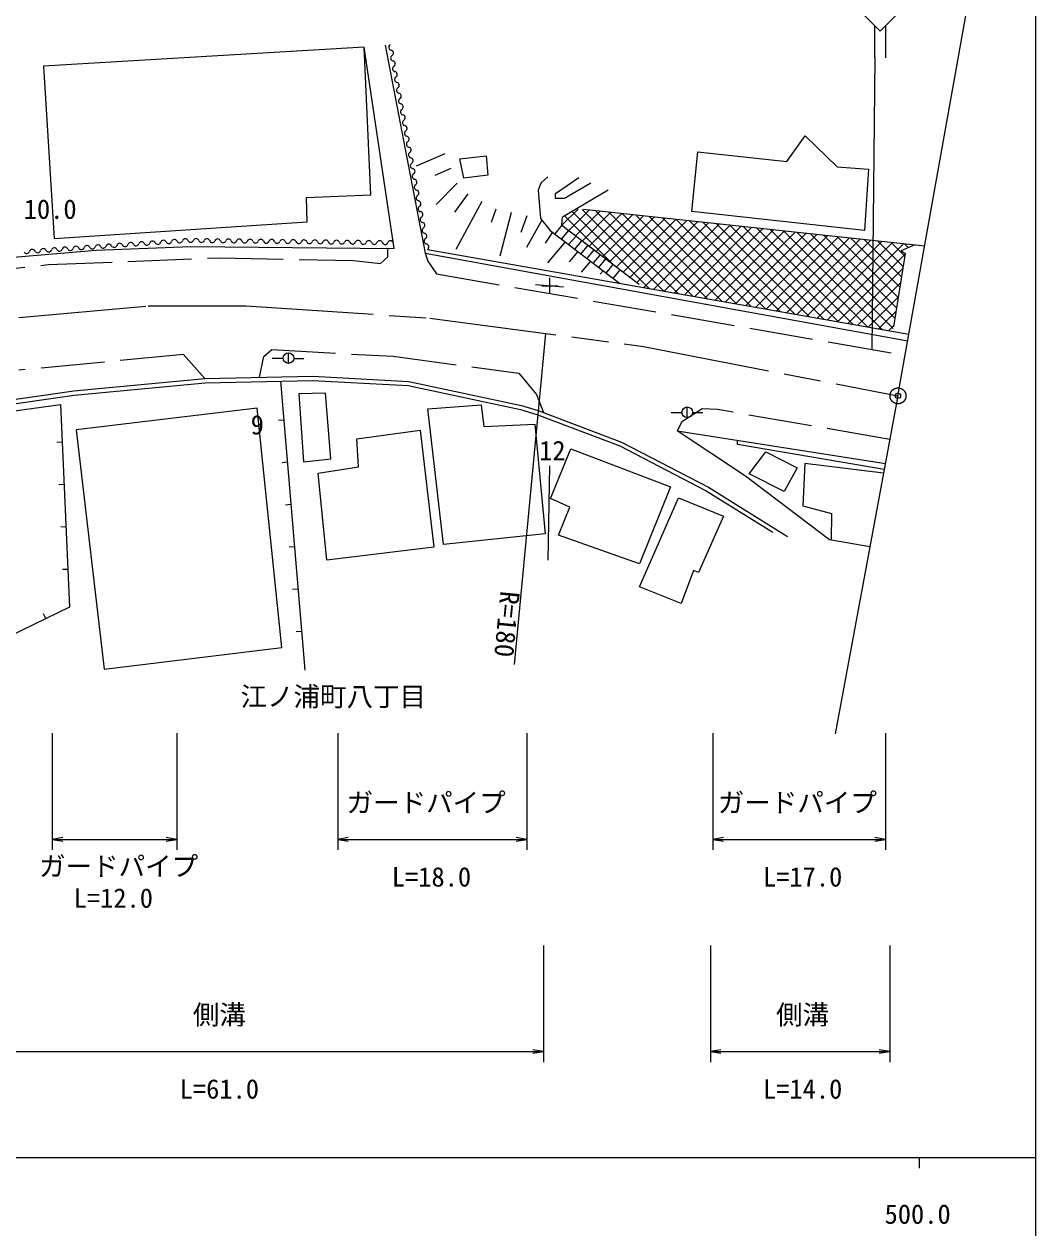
# Model space of a CAD drawing. Units: millimetres, scale not verified. Extents: x 40000 to 680000, y 20000 to 380000.
# Drawn here: x 483588 to 579000, y 198357 to 311884 of the extents above; entities that cross this region are included whole.
import ezdxf
from ezdxf.enums import TextEntityAlignment as Align

# ---------------------------------------------------------------- set-up
doc = ezdxf.new("R2010")
doc.units = ezdxf.units.MM
doc.header["$LTSCALE"] = 1000
doc.header["$PDMODE"] = 32
doc.header["$PDSIZE"] = 500
doc.linetypes.add('CHAIN', pattern=[18.5, 12, -1.5, 3.5, -1.5])
doc.linetypes.add('DASHED', pattern=[7.5, 6, -1.5])
for name, color, linetype, lineweight in [('M-BMK', 2, 'CHAIN', 13), ('M-BMK-OTRS', 5, 'Continuous', 13), ('M-STR-HTXT', 7, 'Continuous', 13), ('M-STR-STRC', 7, 'Continuous', 13), ('M-TTL-BAND', 7, 'Continuous', 13), ('M-WORK', 1, 'Continuous', 13)]:
    doc.layers.add(name, color=color, linetype=linetype, lineweight=lineweight)
doc.layers.add('M-BMK-HTXT', color=7, linetype='Continuous')
doc.layers.add('M-OTRS', color=6, linetype='Continuous')
doc.styles.add('ＭＳ ゴシック', font='')
doc.styles.get('ＭＳ ゴシック').set_extended_font_data('MS Gothic')

# ---------------------------------------------------------------- blocks, each defined once
blk = doc.blocks.new('open_arrow')
at = {"color": 0, "linetype": 'Continuous', "lineweight": -2}
blk.add_lwpolyline([(7.5, 1.25), (0, 0), (7.5, -1.25)], dxfattribs=at)
blk = doc.blocks.new('plus')
at = {"color": 0, "linetype": 'Continuous', "lineweight": -2}
for p, q in [((-1.25, 0), (1.25, 0)), ((0, -1.25), (0, 1.25))]:
    blk.add_line(p, q, dxfattribs=at)

msp = doc.modelspace()

# ---------------------------------------------------------------- hatches: boundary and pattern name
at = {"layer": 'M-WORK'}
h = msp.add_hatch(dxfattribs=at)
h.set_pattern_fill('USER', color=256, style=0, pattern_type=2)
h.set_pattern_definition([(45, (534311, 292906), (-565.685, 565.685), []), (135, (534311, 292906), (-565.685, -565.685), [])])
h.paths.add_polyline_path([(534311, 292906), (542063, 287034), (565476, 282903), (566677, 290237), (566301, 290487), (567577, 291052), (535615, 294449), (534370, 293712)])

# ---------------------------------------------------------------- linework, layer by layer
at = {"layer": 'M-BMK'}
for p, q in [((483108, 284209), (495299, 285318)), ((495299, 285318), (504534, 285300)), ((504534, 285300), (521843, 284165)), ((521843, 284165), (542002, 281474)), ((542002, 281474), (565993, 276824))]:
    msp.add_line(p, q, dxfattribs=at)
msp.add_circle((565993, 276824), 750, dxfattribs=at)
at = {"layer": 'M-BMK-OTRS'}
for q in [(572585, 313737), (560058, 244939)]:
    msp.add_line((565993, 276824), q, dxfattribs=at)
at = {"layer": 'M-OTRS'}
msp.add_point((565993, 276824), dxfattribs=at)
at = {"layer": 'M-STR-HTXT'}
for p, q in [((532761, 282708), (529816, 251492)), ((486242, 245000), (486242, 234000)), ((497989, 245000), (497989, 234000)), ((513163, 245000), (513163, 234000)), ((531000, 245000), (531000, 234000)), ((548531, 245000), (548531, 234000)), ((564804, 245000), (564804, 234000)), ((486242, 235000), (497989, 235000)), ((513163, 235000), (531000, 235000)), ((548531, 235000), (564804, 235000)), ((532556, 225000), (532556, 214000)), ((548306, 225000), (548306, 214000)), ((565229, 225000), (565229, 214000)), ((470798, 215000), (532556, 215000)), ((548306, 215000), (565229, 215000))]:
    msp.add_line(p, q, dxfattribs=at)
at = {"layer": 'M-STR-STRC'}
for p, q in [((563807, 308710), (563807, 311710)), ((564807, 311710), (564807, 308710)), ((563807, 308710), (563518, 281211))]:
    msp.add_line(p, q, dxfattribs=at)
msp.add_lwpolyline([(564307, 311210), (557943, 317574), (564307, 323938), (570671, 317574)], close=True, dxfattribs=at)
at = {"layer": 'M-TTL-BAND'}
for p, q in [((579000, 20000), (579000, 370000)), ((40000, 205000), (579000, 205000)), ((568000, 205000), (568000, 204000))]:
    msp.add_line(p, q, dxfattribs=at)
at = {"layer": 'M-WORK'}
for p, q in [((515645, 309697), (485410, 307902)), ((518472, 290730), (515645, 309697)), ((516284, 295788), (515645, 309697)), ((517631, 309892), (521395, 290274)), ((485410, 307902), (486418, 291675)), ((555506, 298927), (557242, 301343)), ((557242, 301343), (560268, 298435)), ((546547, 294213), (547110, 299842)), ((547110, 299842), (555506, 298927)), ((523251, 299634), (520552, 298472)), ((523844, 298256), (522327, 297603)), ((532981, 297467), (532320, 296897)), ((560268, 298435), (563199, 298200)), ((563199, 298200), (562824, 292407)), ((524437, 296878), (522450, 294873)), ((532320, 296897), (532077, 296237)), ((533703, 295910), (535885, 297411)), ((537032, 296876), (534551, 295451)), ((510232, 295522), (516284, 295788)), ((510279, 293239), (510232, 295522)), ((525441, 295875), (524173, 294145)), ((532077, 296237), (532272, 293561)), ((533710, 295431), (533703, 295910)), ((534551, 295451), (533710, 295431)), ((534370, 293712), (538672, 296258)), ((526759, 295159), (524296, 290628)), ((528077, 294443), (527638, 293174)), ((529532, 294105), (528463, 289997)), ((568516, 290951), (536331, 294397)), ((562824, 292407), (546547, 294213)), ((486418, 291675), (510279, 293239)), ((531003, 293813), (530420, 292239)), ((532409, 293392), (530960, 290815)), ((532272, 293561), (533193, 292429)), ((534311, 292906), (533629, 292096)), ((534311, 292906), (534370, 293712)), ((534311, 292906), (540440, 288229)), ((533427, 292250), (532709, 291236)), ((533193, 292429), (539721, 287447)), ((534277, 291602), (534971, 292403)), ((534930, 291103), (535633, 291898)), ((490397, 290566), (499310, 290918)), ((499310, 290918), (518472, 290730)), ((521619, 290641), (567030, 282629)), ((534604, 291352), (532946, 289378)), ((535519, 290654), (536198, 291466)), ((536105, 290206), (536778, 291024)), ((567577, 291052), (566301, 290487)), ((468251, 288680), (490397, 290566)), ((521395, 290274), (566920, 282011)), ((535798, 290441), (534985, 289474)), ((536991, 289530), (536125, 288498)), ((536685, 289764), (537347, 290589)), ((537249, 289334), (537939, 290138)), ((537791, 288920), (538449, 289748)), ((566677, 290237), (565572, 283346)), ((566301, 290487), (566677, 290237)), ((538185, 288619), (537920, 288304)), ((538482, 288393), (539141, 289221)), ((539128, 287900), (539808, 288712)), ((531816, 287329), (534458, 287094)), ((540440, 288229), (541582, 287368)), ((508520, 279885), (508520, 280885)), ((508022, 280342), (506993, 280341)), ((509019, 280359), (509981, 280355)), ((488272, 277294), (500625, 278467)), ((500625, 278467), (510804, 278678)), ((500648, 278067), (510797, 278278)), ((507773, 278215), (510048, 250942)), ((510797, 278278), (519804, 277788)), ((510804, 278678), (519857, 278186)), ((519857, 278186), (530482, 275911)), ((475274, 275414), (488272, 277294)), ((488319, 276897), (500648, 278067)), ((519804, 277788), (530383, 275523)), ((471317, 273876), (487032, 276002)), ((475332, 275018), (488319, 276897)), ((487032, 276002), (487876, 256910)), ((521646, 275585), (526697, 275976)), ((526697, 275976), (526947, 273928)), ((530482, 275911), (532077, 275441)), ((523133, 262797), (521646, 275585)), ((530383, 275523), (531949, 275062)), ((531949, 275062), (539771, 272097)), ((532077, 275441), (539934, 272463)), ((545625, 275232), (544596, 275231)), ((546123, 274775), (546123, 275775)), ((546623, 275249), (547584, 275245)), ((508079, 274544), (507581, 274502)), ((526947, 273928), (531747, 274162)), ((531747, 274162), (532713, 263819)), ((514952, 272763), (520925, 273597)), ((515108, 270146), (514952, 272763)), ((520925, 273597), (522241, 262560)), ((551628, 269248), (545178, 273540)), ((545178, 273540), (564804, 270434)), ((550848, 272226), (550860, 272641)), ((487189, 272450), (486689, 272428)), ((533225, 267144), (535133, 271819)), ((535133, 271819), (544530, 268239)), ((539771, 272097), (547921, 267870)), ((539934, 272463), (548120, 268217)), ((564699, 269874), (550848, 272226)), ((508412, 270558), (507913, 270516)), ((533002, 261331), (533166, 270220)), ((557210, 270458), (557022, 266439)), ((564639, 269548), (557210, 270458)), ((511334, 269531), (515108, 270146)), ((512140, 261341), (511334, 269531)), ((559539, 263237), (551628, 269248)), ((487366, 268454), (486866, 268432)), ((544530, 268239), (541606, 260999)), ((548120, 268217), (555578, 263550)), ((535055, 266315), (533225, 267144)), ((541606, 258826), (545281, 267222)), ((545281, 267222), (549549, 265471)), ((547921, 267870), (554177, 263955)), ((508744, 266572), (508246, 266530)), ((533976, 263673), (535055, 266315)), ((557022, 266439), (559727, 265736)), ((559727, 265736), (559705, 263209)), ((549549, 265471), (547188, 260170)), ((487542, 264458), (487043, 264436)), ((532713, 263819), (523133, 262797)), ((541606, 260999), (533976, 263673)), ((509077, 262585), (508578, 262544)), ((522241, 262560), (512140, 261341)), ((563345, 262600), (559539, 263237)), ((487719, 260462), (487220, 260440)), ((546719, 260342), (545546, 257246)), ((547188, 260170), (546719, 260342)), ((509409, 258599), (508911, 258558)), ((545546, 257246), (541606, 258826)), ((487876, 256910), (479777, 252970)), ((485625, 255815), (485406, 256265)), ((509742, 254613), (509244, 254571))]:
    msp.add_line(p, q, dxfattribs=at)
at = {"layer": 'M-WORK', "linetype": 'DASHED'}
for p, q in [((517901, 289935), (517878, 290736)), ((485885, 289208), (502022, 289841)), ((502022, 289841), (514640, 289583)), ((514640, 289583), (517197, 289302)), ((517197, 289302), (517901, 289935)), ((521395, 290274), (521663, 289521)), ((521663, 289521), (522476, 288333)), ((470241, 287519), (485885, 289208)), ((522476, 288333), (566679, 280663)), ((498626, 280727), (483099, 279249)), ((500625, 278467), (498626, 280727)), ((505791, 278574), (506182, 280524)), ((506182, 280524), (506964, 281181)), ((506964, 281181), (518378, 280556)), ((518378, 280556), (530246, 278961)), ((530246, 278961), (531919, 276959)), ((531919, 276959), (532556, 275260)), ((547541, 275597), (545606, 274366)), ((548984, 275527), (547541, 275597)), ((565229, 272721), (548984, 275527)), ((545606, 274366), (545178, 273540))]:
    msp.add_line(p, q, dxfattribs=at)
at = {"layer": 'M-WORK'}
for points in [[(524667, 299162), (527176, 299461), (527315, 297640), (525050, 297348)], [(509507, 277008), (509946, 270598), (512527, 270875), (512018, 277067)], [(491148, 251061), (507900, 253103), (505563, 275679), (488497, 273626)], [(553533, 271556), (556486, 270048), (555250, 267812), (551948, 269458)]]:
    msp.add_lwpolyline(points, close=True, dxfattribs=at)
for centre in [(508520, 280385), (546123, 275275)]:
    msp.add_circle(centre, 500, dxfattribs=at)
for centre, radius, start, end in [((518245, 309701), 278, 122.06237, 258.62267), ((518431, 308685), 278, 122.06237, 258.62267), ((518136, 309156), 278, 302.06237, 78.62267), ((518616, 307670), 278, 122.06237, 258.62267), ((518321, 308141), 278, 302.06237, 78.62267), ((518801, 306654), 278, 122.06237, 258.62267), ((518506, 307125), 278, 302.06237, 78.62267), ((518987, 305639), 278, 122.06237, 258.62267), ((518692, 306110), 278, 302.06237, 78.62267), ((519172, 304623), 278, 122.06237, 258.62267), ((518877, 305094), 278, 302.06237, 78.62267), ((519062, 304078), 278, 302.06237, 78.62267), ((519357, 303608), 278, 122.06237, 258.62267), ((519248, 303063), 278, 302.06237, 78.62267), ((519543, 302592), 278, 122.06237, 258.62267), ((519433, 302047), 278, 302.06237, 78.62267), ((519728, 301576), 278, 122.06237, 258.62267), ((519618, 301032), 278, 302.06237, 78.62267), ((519913, 300561), 278, 122.06237, 258.62267), ((520099, 299545), 278, 122.06237, 258.62267), ((519804, 300016), 278, 302.06237, 78.62267), ((520284, 298530), 278, 122.06237, 258.62267), ((519989, 299001), 278, 302.06237, 78.62267), ((520469, 297514), 278, 122.06237, 258.62267), ((520174, 297985), 278, 302.06237, 78.62267), ((520655, 296499), 278, 122.06237, 258.62267), ((520360, 296970), 278, 302.06237, 78.62267), ((520840, 295483), 278, 122.06237, 258.62267), ((520545, 295954), 278, 302.06237, 78.62267), ((520730, 294938), 278, 302.06237, 78.62267), ((521025, 294468), 278, 122.06237, 258.62267), ((520916, 293923), 278, 302.06237, 78.62267), ((521211, 293452), 278, 122.06237, 258.62267), ((521101, 292907), 278, 302.06237, 78.62267), ((521396, 292436), 278, 122.06237, 258.62267), ((521286, 291892), 278, 302.06237, 78.62267), ((484367, 290363), 278, 25.70971, 162.21783), ((485398, 290434), 278, 25.70971, 162.21783), ((486428, 290506), 278, 25.70971, 162.21783), ((486929, 290747), 278, 205.70971, 342.21783), ((487459, 290577), 278, 25.70971, 162.21783), ((487960, 290818), 278, 205.70971, 342.21783), ((488489, 290648), 278, 25.70971, 162.21783), ((488990, 290890), 278, 205.70971, 342.21783), ((489519, 290720), 278, 25.70971, 162.21783), ((490020, 290961), 278, 205.70971, 342.21783), ((490550, 290791), 278, 25.70971, 162.21783), ((491051, 291032), 278, 205.70971, 342.21783), ((491580, 290863), 278, 25.70971, 162.21783), ((492081, 291104), 278, 205.70971, 342.21783), ((492610, 290934), 278, 25.70971, 162.21783), ((493111, 291175), 278, 205.70971, 342.21783), ((493641, 291005), 278, 25.70971, 162.21783), ((494142, 291247), 278, 205.70971, 342.21783), ((494671, 291077), 278, 25.70971, 162.21783), ((495172, 291318), 278, 205.70971, 342.21783), ((495702, 291148), 278, 25.70971, 162.21783), ((496203, 291389), 278, 205.70971, 342.21783), ((496732, 291220), 278, 25.70971, 162.21783), ((497233, 291461), 278, 205.70971, 342.21783), ((497762, 291291), 278, 25.70971, 162.21783), ((498263, 291532), 278, 205.70971, 342.21783), ((498793, 291362), 278, 25.70971, 162.21783), ((499299, 291578), 273, 200.3537, 338.36028), ((499806, 291377), 273, 20.3537, 158.36028), ((500317, 291566), 273, 200.3537, 338.36028), ((500824, 291365), 273, 20.3537, 158.36028), ((501336, 291555), 273, 200.3537, 338.36028), ((501843, 291354), 273, 20.3537, 158.36028), ((502354, 291543), 273, 200.3537, 338.36028), ((502861, 291342), 273, 20.3537, 158.36028), ((503372, 291532), 273, 200.3537, 338.36028), ((503879, 291331), 273, 20.3537, 158.36028), ((504391, 291521), 273, 200.3537, 338.36028), ((504898, 291319), 273, 20.3537, 158.36028), ((505409, 291509), 273, 200.3537, 338.36028), ((505916, 291308), 273, 20.3537, 158.36028), ((506428, 291498), 273, 200.3537, 338.36028), ((506935, 291297), 273, 20.3537, 158.36028), ((507446, 291486), 273, 200.3537, 338.36028), ((507953, 291285), 273, 20.3537, 158.36028), ((508464, 291475), 273, 200.3537, 338.36028), ((508971, 291274), 273, 20.3537, 158.36028), ((509483, 291463), 273, 200.3537, 338.36028), ((509990, 291262), 273, 20.3537, 158.36028), ((510501, 291452), 273, 200.3537, 338.36028), ((511008, 291251), 273, 20.3537, 158.36028), ((511519, 291441), 273, 200.3537, 338.36028), ((512026, 291239), 273, 20.3537, 158.36028), ((512538, 291429), 273, 200.3537, 338.36028), ((513045, 291228), 273, 20.3537, 158.36028), ((513556, 291418), 273, 200.3537, 338.36028), ((514063, 291217), 273, 20.3537, 158.36028), ((514575, 291406), 273, 200.3537, 338.36028), ((515082, 291205), 273, 20.3537, 158.36028), ((515593, 291395), 273, 200.3537, 338.36028), ((516100, 291194), 273, 20.3537, 158.36028), ((516611, 291383), 273, 200.3537, 338.36028), ((517118, 291182), 273, 20.3537, 158.36028), ((517630, 291372), 273, 200.3537, 338.36028), ((518137, 291171), 273, 20.3537, 158.36028), ((521581, 291421), 278, 122.06237, 258.62267), ((521472, 290876), 278, 302.06237, 78.62267), ((483838, 290533), 278, 205.70971, 342.21783), ((484868, 290604), 278, 205.70971, 342.21783), ((485899, 290675), 278, 205.70971, 342.21783)]:
    msp.add_arc(centre, radius, start, end, dxfattribs=at)

# ---------------------------------------------------------------- block references
at = {"layer": 'M-STR-HTXT', "xscale": 133, "yscale": 133}
for p in [(486242, 235000), (513163, 235000), (548531, 235000), (548306, 215000)]:
    msp.add_blockref('open_arrow', p, dxfattribs=at)
at = {"layer": 'M-STR-HTXT', "xscale": 133, "yscale": 133, "rotation": 180}
for p in [(497989, 235000), (531000, 235000), (564804, 235000), (532556, 215000), (565229, 215000)]:
    msp.add_blockref('open_arrow', p, dxfattribs=at)
at = {"layer": 'M-WORK', "xscale": 600, "yscale": 600}
msp.add_blockref('plus', (533172, 287208), dxfattribs=at)

# ---------------------------------------------------------------- texts
at = {"layer": 'M-BMK-HTXT', "style": 'ＭＳ ゴシック'}
msp.add_text('江ノ浦町八丁目', height=1833, dxfattribs=at).set_placement((504000, 247000), align=Align.BOTTOM_LEFT)
at = {"layer": 'M-STR-HTXT', "style": 'ＭＳ ゴシック'}
msp.add_text('R=180', height=1833, rotation=264.611, dxfattribs=at).set_placement((527963, 258529), align=Align.BOTTOM_LEFT)
for s, p in [('ガードパイプ', (514000, 237000)), ('ガードパイプ', (549000, 237000)), ('ガードパイプ', (485000, 231000)), ('側溝', (499500, 217000)), ('側溝', (554500, 217000))]:
    msp.add_text(s, height=1833, dxfattribs=at).set_placement(p, align=Align.BOTTOM_LEFT)
for s, p in [('L=18.0', (522000, 230000)), ('L=17.0', (557000, 230000)), ('L=12.0', (492000, 228000)), ('L=61.0', (502000, 210000)), ('L=14.0', (557000, 210000))]:
    msp.add_text(s, height=1833, dxfattribs=at).set_placement(p, align=Align.BOTTOM_CENTER)
at = {"layer": 'M-TTL-BAND', "style": 'ＭＳ ゴシック'}
msp.add_text('500.0', height=1833, dxfattribs=at).set_placement((567844, 198195), align=Align.BOTTOM_CENTER)
at = {"layer": 'M-WORK', "style": 'ＭＳ ゴシック'}
for s, p in [('10.0', (483554, 292965)), ('9', (504959, 272631)), ('12', (532155, 270204))]:
    msp.add_text(s, height=1833, dxfattribs=at).set_placement(p, align=Align.BOTTOM_LEFT)

doc.saveas('drawing.dxf')
